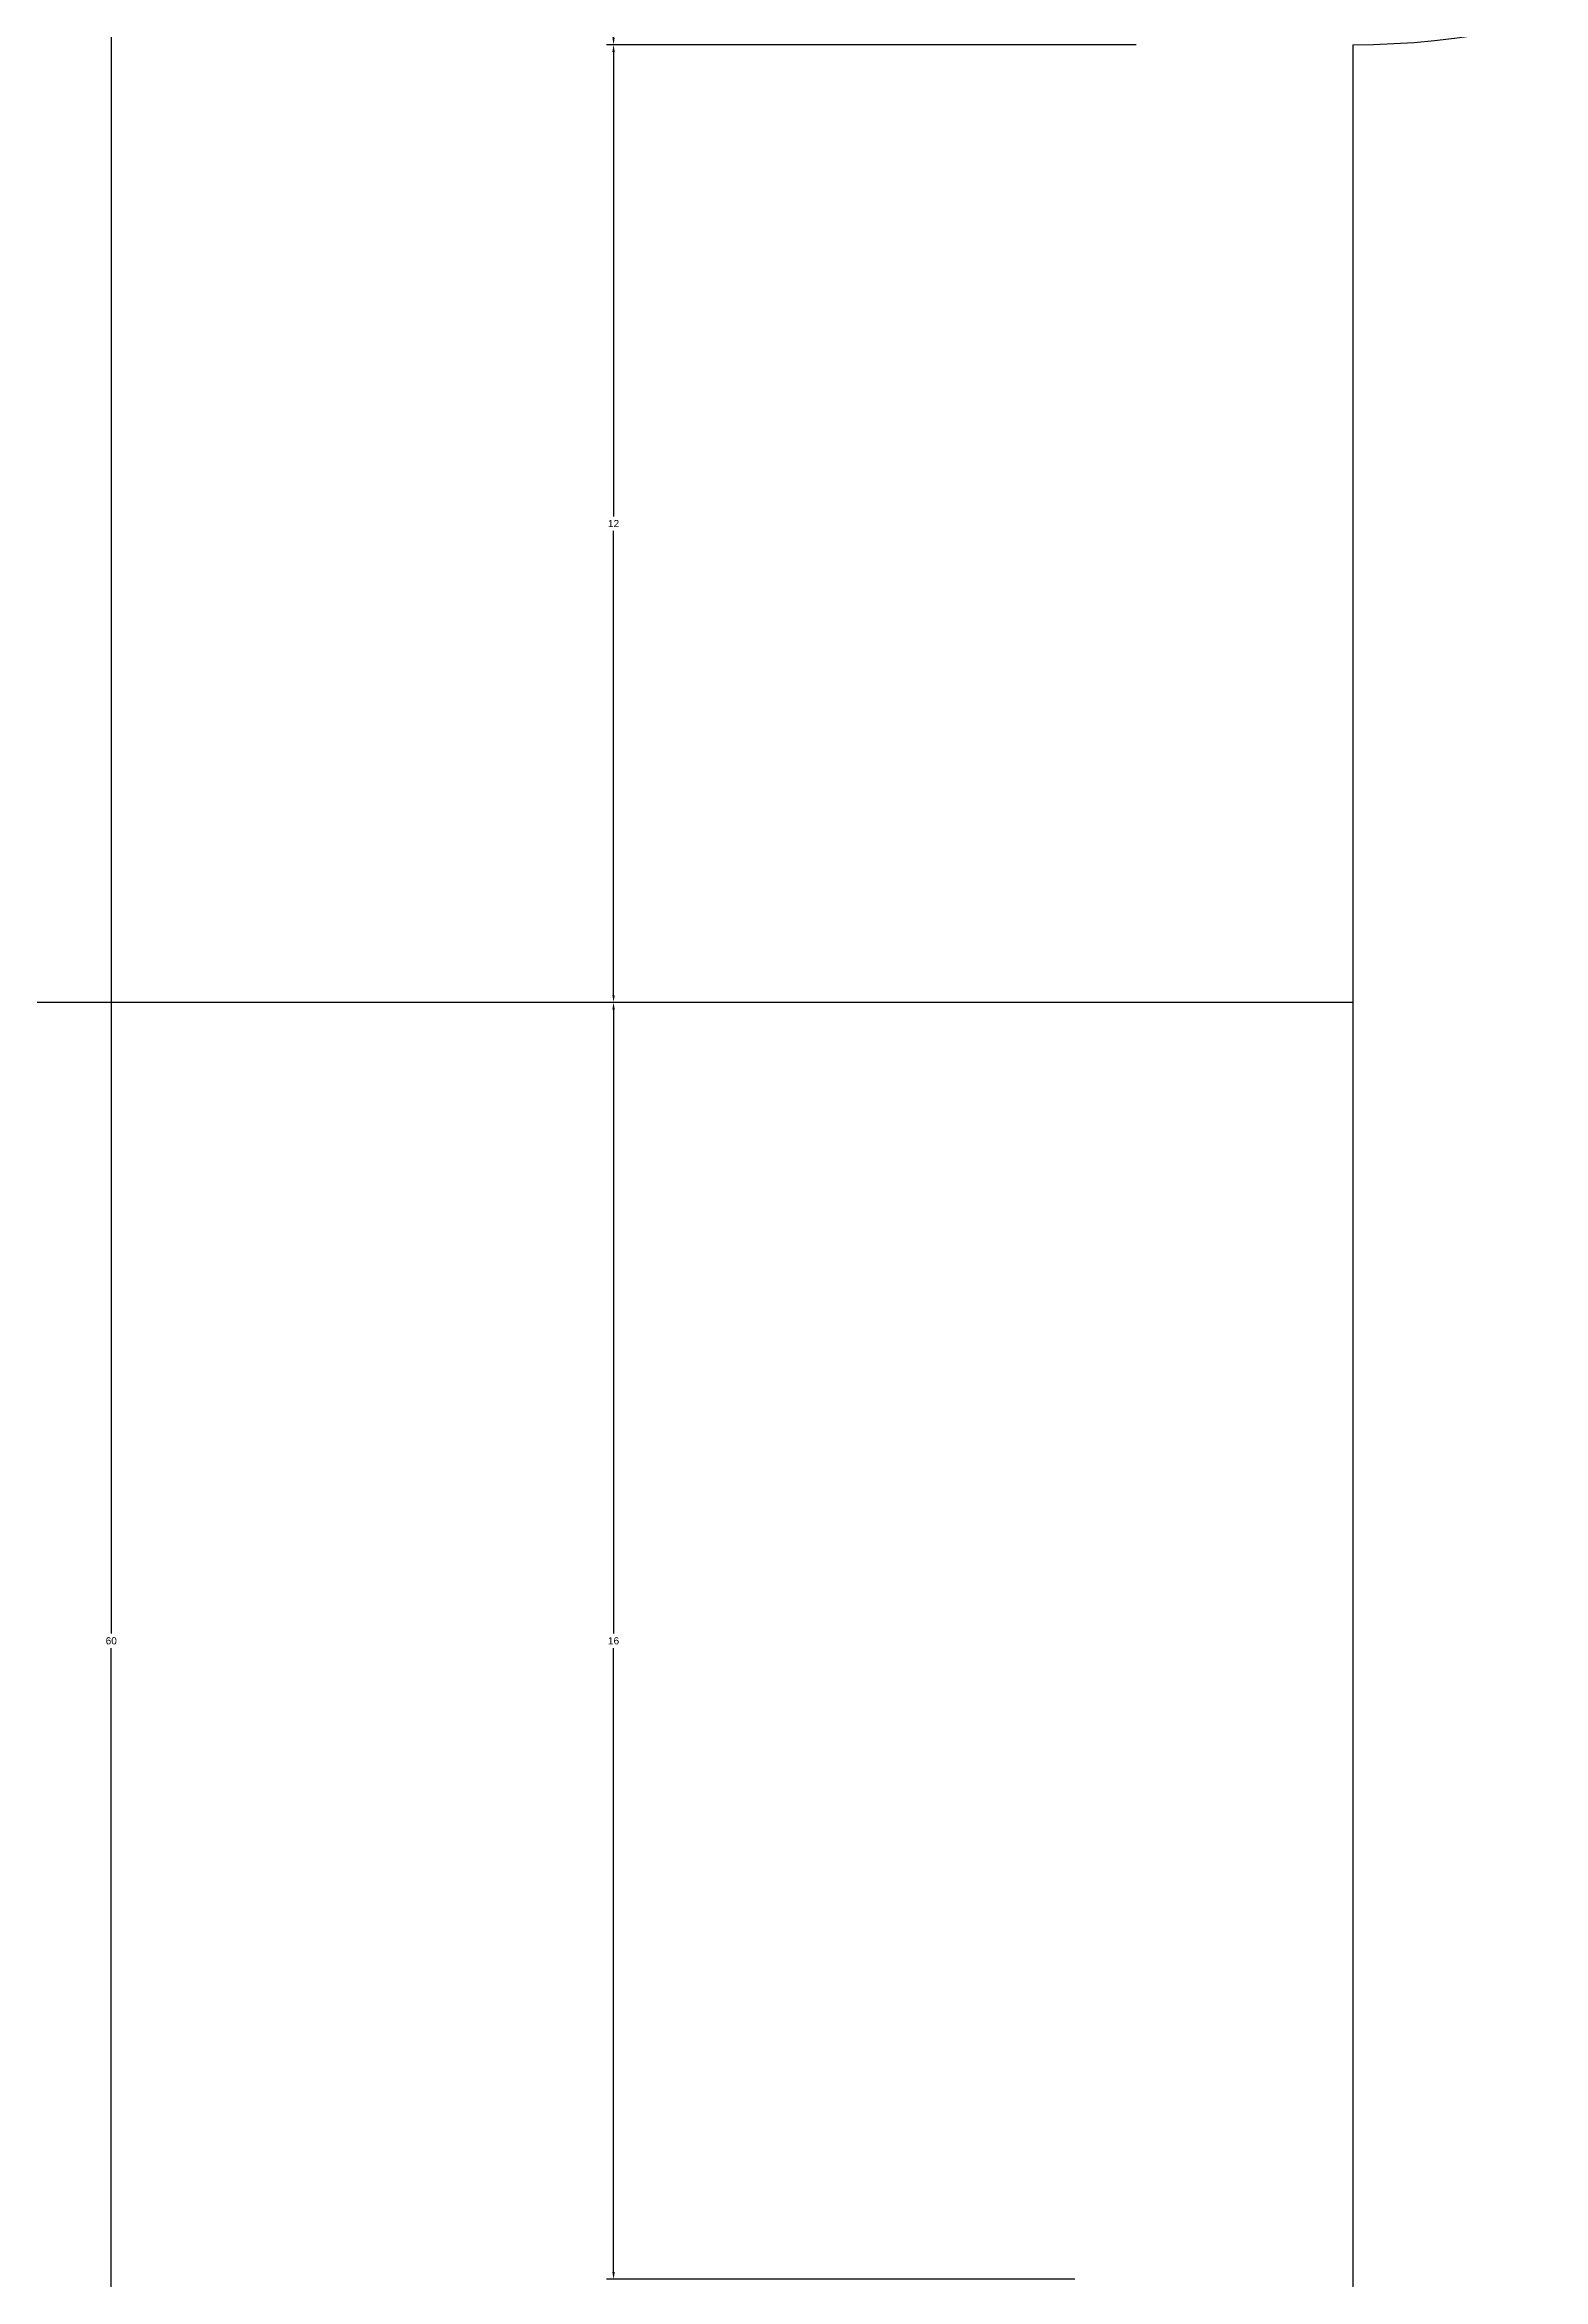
# Model space of a CAD drawing. Extents: x 386248 to 427517, y 4539405 to 4542296.
# Drawn here: x 415804.1 to 415841.6, y 4540555 to 4540611 of the extents above; entities that cross this region are included whole.
import ezdxf

# ---------------------------------------------------------------- set-up
doc = ezdxf.new("R2010")
doc.units = 0
doc.styles.get("Standard").update_dxf_attribs({"font": 'arial.ttf'})
doc.dimstyles.get("Standard").update_dxf_attribs({"dimtxt": 0.18, "dimasz": 0.18, "dimexe": 0.18, "dimexo": 0.0625, "dimgap": 0.09, "dimtad": 0, "dimtih": 1, "dimtoh": 1, "dimdec": 4, "dimzin": 0, "dimdsep": 46, "dimtxsty": 'Standard', "dimcen": 0.09, "dimadec": 0, "dimazin": 0, "dimtfac": 1, "dimtdec": 4, "dimtofl": 0, "dimtmove": 0, "dimatfit": 3, "dimfxl": 1, "dimtolj": 1, "dimtzin": 0, "dimarcsym": 0})

# ---------------------------------------------------------------- blocks, each defined once
blk = doc.blocks.new('*D3942')
at = {"color": 0, "lineweight": -2}
for p, q in [((415812.731, 4540630.951), (415805.592, 4540630.951)), ((415805.772, 4540630.771), (415805.772, 4540571.133)), ((415805.772, 4540511.131), (415805.772, 4540570.769)), ((415813.237, 4540510.951), (415805.592, 4540510.951))]:
    blk.add_line(p, q, dxfattribs=at)
at = {"color": 0}
for points in [[(415805.802, 4540630.771), (415805.742, 4540630.771), (415805.772, 4540630.951)], [(415805.742, 4540511.131), (415805.802, 4540511.131), (415805.772, 4540510.951)]]:
    blk.add_solid(points, dxfattribs=at)
at = {"layer": 'Defpoints', "color": 0}
for p in [(415805.772, 4540630.951), (415812.794, 4540630.951), (415813.3, 4540510.951)]:
    blk.add_point(p, dxfattribs=at)
at = {"color": 0, "insert": (415805.772, 4540570.951), "char_height": 0.18, "attachment_point": 5}
blk.add_mtext('\\A1;60', dxfattribs=at)
blk = doc.blocks.new('*D3943')
at = {"color": 0, "lineweight": -2}
for p, q in [((415831.452, 4540610.951), (415818.176, 4540610.951)), ((415818.356, 4540610.771), (415818.356, 4540599.131)), ((415818.356, 4540587.131), (415818.356, 4540598.771)), ((415830.297, 4540586.951), (415818.176, 4540586.951))]:
    blk.add_line(p, q, dxfattribs=at)
at = {"color": 0}
for points in [[(415818.386, 4540610.771), (415818.326, 4540610.771), (415818.356, 4540610.951)], [(415818.326, 4540587.131), (415818.386, 4540587.131), (415818.356, 4540586.951)]]:
    blk.add_solid(points, dxfattribs=at)
at = {"layer": 'Defpoints', "color": 0}
for p in [(415818.356, 4540610.951), (415831.515, 4540610.951), (415830.36, 4540586.951)]:
    blk.add_point(p, dxfattribs=at)
at = {"color": 0, "insert": (415818.356, 4540598.951), "char_height": 0.18, "attachment_point": 5}
blk.add_mtext('\\A1;12', dxfattribs=at)
blk = doc.blocks.new('*D3948')
at = {"color": 0, "lineweight": -2}
for p, q in [((415831.452, 4540586.951), (415818.176, 4540586.951)), ((415818.356, 4540586.771), (415818.356, 4540571.133)), ((415818.356, 4540555.131), (415818.356, 4540570.769)), ((415829.912, 4540554.951), (415818.176, 4540554.951))]:
    blk.add_line(p, q, dxfattribs=at)
at = {"color": 0}
for points in [[(415818.386, 4540586.771), (415818.326, 4540586.771), (415818.356, 4540586.951)], [(415818.326, 4540555.131), (415818.386, 4540555.131), (415818.356, 4540554.951)]]:
    blk.add_solid(points, dxfattribs=at)
at = {"layer": 'Defpoints', "color": 0}
for p in [(415818.356, 4540586.951), (415831.515, 4540586.951), (415829.975, 4540554.951)]:
    blk.add_point(p, dxfattribs=at)
at = {"color": 0, "insert": (415818.356, 4540570.951), "char_height": 0.18, "attachment_point": 5}
blk.add_mtext('\\A1;16', dxfattribs=at)
blk = doc.blocks.new('*D3949')
at = {"color": 0, "lineweight": -2}
for p, q in [((415831.452, 4540630.951), (415818.176, 4540630.951)), ((415818.356, 4540630.771), (415818.356, 4540621.133)), ((415818.356, 4540611.131), (415818.356, 4540620.769)), ((415830.49, 4540610.951), (415818.176, 4540610.951))]:
    blk.add_line(p, q, dxfattribs=at)
at = {"color": 0}
for points in [[(415818.386, 4540630.771), (415818.326, 4540630.771), (415818.356, 4540630.951)], [(415818.326, 4540611.131), (415818.386, 4540611.131), (415818.356, 4540610.951)]]:
    blk.add_solid(points, dxfattribs=at)
at = {"layer": 'Defpoints', "color": 0}
for p in [(415818.356, 4540630.951), (415831.515, 4540630.951), (415830.552, 4540610.951)]:
    blk.add_point(p, dxfattribs=at)
at = {"color": 0, "insert": (415818.356, 4540620.951), "char_height": 0.18, "attachment_point": 5}
blk.add_mtext('\\A1;10', dxfattribs=at)

msp = doc.modelspace()

# ---------------------------------------------------------------- linework, layer by layer
for p, q in [((415836.877, 4540610.951), (415836.877, 4540530.951)), ((415836.877, 4540586.951), (415740.876, 4540586.951))]:
    msp.add_line(p, q)
msp.add_arc((415836.877, 4540630.951), 20, 270, 0)

# ---------------------------------------------------------------- dimensions: what is measured, and where the dimension line sits
for base, p1, p2, text, picture, middle in [((415805.772, 4540630.951), (415813.3, 4540510.951), (415812.794, 4540630.951), '60', '*D3942', (415805.772, 4540570.951)), ((415818.356, 4540630.951), (415830.552, 4540610.951), (415831.515, 4540630.951), '10', '*D3949', (415818.356, 4540620.951)), ((415818.356, 4540610.951), (415830.36, 4540586.951), (415831.515, 4540610.951), '12', '*D3943', (415818.356, 4540598.951)), ((415818.356, 4540586.951), (415829.975, 4540554.951), (415831.515, 4540586.951), '16', '*D3948', (415818.356, 4540570.951))]:
    dim = msp.add_linear_dim(base=base, p1=p1, p2=p2, angle=90, text=text, dimstyle='Standard', override={"dimdec": 0})
    dim.commit()
    dim.dimension.update_dxf_attribs({"geometry": picture, "text_midpoint": middle})

doc.saveas('drawing.dxf')
